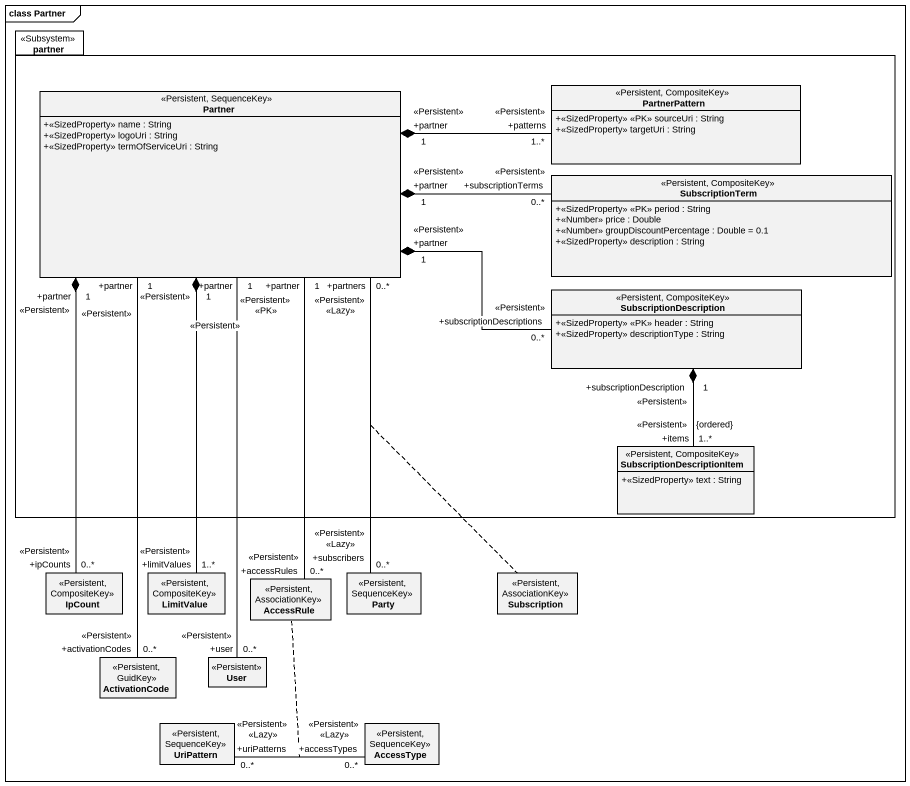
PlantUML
@startuml
mainframe class Partner
hide circle
hide empty members
skinparam classAttributeIconSize 0
package partner <<Subsystem>> {
  class Partner <<Persistent, SequenceKey>> {
    +<<SizedProperty>> name : String
    +<<SizedProperty>> logoUri : String
    +<<SizedProperty>> termOfServiceUri : String
  }
  class PartnerPattern <<Persistent, CompositeKey>> {
    +<<SizedProperty>> <<PK>> sourceUri : String
    +<<SizedProperty>> targetUri : String
  }
  class SubscriptionTerm <<Persistent, CompositeKey>> {
    +<<SizedProperty>> <<PK>> period : String
    +<<Number>> price : Double
    +<<Number>> groupDiscountPercentage : Double = 0.1
    +<<SizedProperty>> description : String
  }
  class SubscriptionDescription <<Persistent, CompositeKey>> {
    +<<SizedProperty>> <<PK>> header : String
    +<<SizedProperty>> descriptionType : String
  }
  class SubscriptionDescriptionItem <<Persistent, CompositeKey>> {
    +<<SizedProperty>> text : String
  }
}
class IpCount <<Persistent, CompositeKey>>
class LimitValue <<Persistent, CompositeKey>>
class AccessRule <<Persistent, AssociationKey>>
class Party <<Persistent, SequenceKey>>
class Subscription <<Persistent, AssociationKey>>
class ActivationCode <<Persistent, GuidKey>>
class User <<Persistent>>
class UriPattern <<Persistent, SequenceKey>>
class AccessType <<Persistent, SequenceKey>>
Partner "<<Persistent>>\n+partner\n1" *-right- "<<Persistent>>\n1..*\n+patterns" PartnerPattern
Partner "<<Persistent>>\n1\n+partner" *-right- "<<Persistent>>\n0..*\n+subscriptionTerms" SubscriptionTerm
Partner "<<Persistent>>\n1\n+partner" *-right- "<<Persistent>>\n0..*\n+subscriptionDescriptions" SubscriptionDescription
Partner "+partner\n<<Persistent>>\n1" *-- "+ipCounts\n<<Persistent>>\n0..*" IpCount
Partner "<<Persistent>>\n1" *-- "+limitValues\n<<Persistent>>\n1..*" LimitValue
Partner "+partner\n<<Persistent>> <<PK>>\n1" -- "+accessRules\n<<Persistent>>\n0..*" AccessRule
SubscriptionDescription "<<Persistent>>\n+subscriptionDescription\n1" *-- "<<Persistent>>\n+items\n1..*\n{ordered}" SubscriptionDescriptionItem
Party "+subscribers\n<<Persistent>> <<Lazy>>\n0..*" -up- "+partners\n<<Persistent>> <<Lazy>>\n0..*" Partner
(Party, Partner) .. Subscription
ActivationCode "+activationCodes\n<<Persistent>>\n0..*" -up- "+partner\n<<Persistent>>\n1" Partner
User "+user\n<<Persistent>>\n0..*" -up- "+partner\n<<Persistent>>\n1" Partner
UriPattern "+uriPatterns\n<<Persistent>> <<Lazy>>\n0..*" -right- "+accessTypes\n<<Persistent>> <<Lazy>>\n0..*" AccessType
(UriPattern, AccessType) .. AccessRule
@enduml
